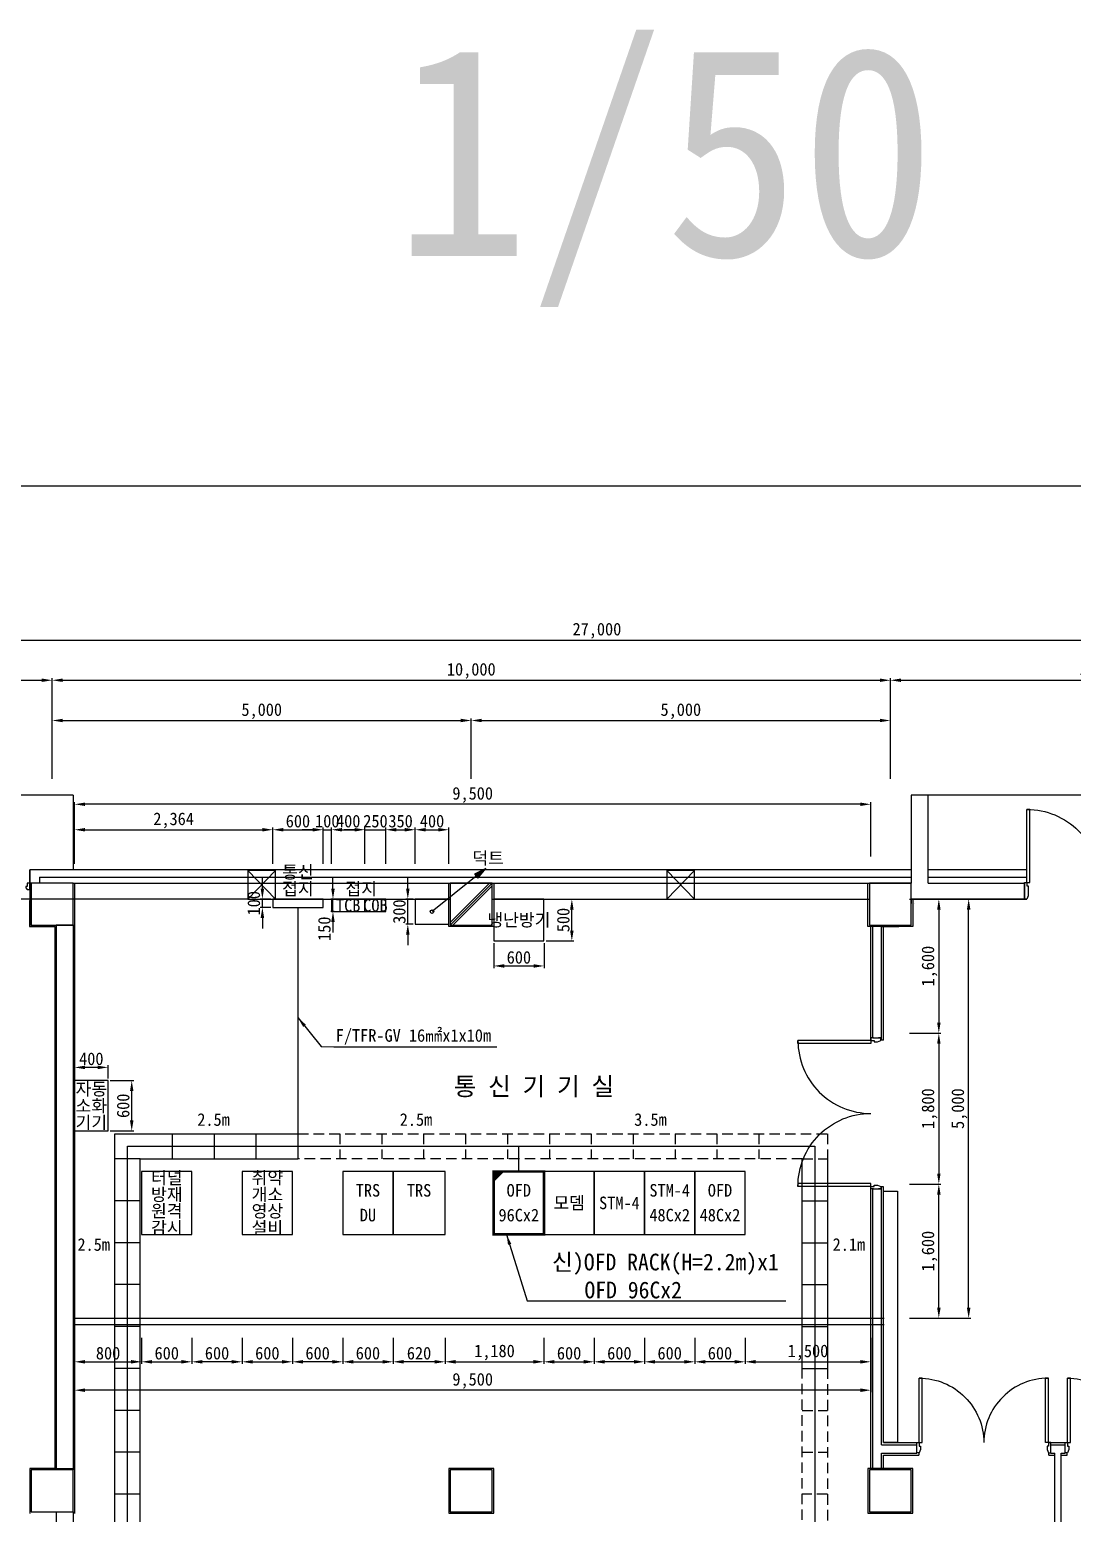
# Model space of a CAD drawing. Header units: millimetres. Extents: x 89299 to 129099, y -68303 to -37058.
# Drawn here: x 101723 to 114162, y -54757 to -37058 of the extents above; entities that cross this region are included whole.
import ezdxf
from ezdxf.enums import TextEntityAlignment as Align

# ---------------------------------------------------------------- set-up
doc = ezdxf.new("R2010")
doc.units = ezdxf.units.MM
doc.linetypes.add('HIDDEN2', pattern=[0.1875, 0.125, -0.0625])
for name, color, linetype in [('TT-BASE', 253, 'Continuous'), ('TT-CABL', 4, 'Continuous'), ('TT-CTRL-JUNT', 4, 'Continuous'), ('TT-TRAY', 4, 'Continuous'), ('TZ-BASE', 253, 'Continuous'), ('TZ-DIMS', 1, 'Continuous'), ('TZ-LEAL', 1, 'Continuous'), ('TZ-LEAT', 3, 'Continuous'), ('TZ-LINE', 4, 'Continuous'), ('TZ-SYMB', 2, 'Continuous'), ('TZ-TEX2', 3, 'Continuous'), ('TZ-TEXT', 3, 'Continuous')]:
    doc.layers.add(name, color=color, linetype=linetype)
doc.layers.add('TX-PAPR', color=2, linetype='Continuous', plot=False)
doc.styles.get("Standard").update_dxf_attribs({"font": 'GulimChe.ttf'})
doc.linetypes.add('BATTINB', pattern='A,0,-0.0025,[134,GulimChe.ttf,S=0.0025,R=0,X=-0.0025,Y=0.01],-0.005,[134,GulimChe.ttf,S=0.0025,R=180,X=0.0025,Y=0.01],-0.0025', length=0.01)
doc.dimstyles.new('D50', dxfattribs={"dimscale": 50, "dimtxt": 3, "dimasz": 2.5, "dimexe": 0.5, "dimexo": 0.5, "dimgap": 0.5, "dimtad": 1, "dimdec": 0, "dimzin": 1, "dimdsep": 46, "dimlunit": 6, "dimtxsty": 'Standard', "dimcen": 1, "dimclrd": 1, "dimclre": 1, "dimclrt": 3, "dimadec": 0, "dimazin": 0, "dimtfac": 1, "dimtdec": 0, "dimtix": 1, "dimtmove": 2, "dimatfit": 3, "dimfxl": 0, "dimtvp": 2, "dimlwd": -1, "dimlwe": -1, "dimarcsym": 0})

# ---------------------------------------------------------------- blocks, each defined once
blk = doc.blocks.new('*D17')
at = {"layer": 'DEFPOINTS', "color": 0, "ltscale": 0.1}
for p in [(101991, -44819), (94990, -46021), (101991, -46021)]:
    blk.add_point(p, dxfattribs=at)
at = {"layer": 'TZ-DIMS', "color": 1, "ltscale": 0.1}
for p, q in [((94990, -45996), (94990, -44794)), ((95115, -44819), (101866, -44819)), ((101991, -45996), (101991, -44794))]:
    blk.add_line(p, q, dxfattribs=at)
for points in [[(95115, -44798), (95115, -44839), (94990, -44819)], [(101866, -44798), (101866, -44839), (101991, -44819)]]:
    blk.add_solid(points, dxfattribs=at)
at = {"layer": 'TZ-DIMS', "color": 3, "ltscale": 0.1, "insert": (98490, -44708), "char_height": 150, "attachment_point": 5}
blk.add_mtext('7,000', dxfattribs=at)
blk = doc.blocks.new('*D18')
at = {"layer": 'DEFPOINTS', "color": 0, "ltscale": 0.1}
for p in [(106991, -45299), (101991, -46021), (106991, -46021)]:
    blk.add_point(p, dxfattribs=at)
at = {"layer": 'TZ-DIMS', "color": 1, "ltscale": 0.1}
for p, q in [((101991, -45996), (101991, -45274)), ((102116, -45299), (106866, -45299)), ((106991, -45996), (106991, -45274))]:
    blk.add_line(p, q, dxfattribs=at)
for points in [[(102116, -45278), (102116, -45319), (101991, -45299)], [(106866, -45278), (106866, -45319), (106991, -45299)]]:
    blk.add_solid(points, dxfattribs=at)
at = {"layer": 'TZ-DIMS', "color": 3, "ltscale": 0.1, "insert": (104491, -45188), "char_height": 150, "attachment_point": 5}
blk.add_mtext('5,000', dxfattribs=at)
blk = doc.blocks.new('*D19')
at = {"layer": 'DEFPOINTS', "color": 0, "ltscale": 0.1}
for p in [(111991, -45299), (106991, -46021), (111991, -46021)]:
    blk.add_point(p, dxfattribs=at)
at = {"layer": 'TZ-DIMS', "color": 1, "ltscale": 0.1}
for p, q in [((106991, -45996), (106991, -45274)), ((107116, -45299), (111866, -45299)), ((111991, -45996), (111991, -45274))]:
    blk.add_line(p, q, dxfattribs=at)
for points in [[(107116, -45278), (107116, -45319), (106991, -45299)], [(111866, -45278), (111866, -45319), (111991, -45299)]]:
    blk.add_solid(points, dxfattribs=at)
at = {"layer": 'TZ-DIMS', "color": 3, "ltscale": 0.1, "insert": (109491, -45188), "char_height": 150, "attachment_point": 5}
blk.add_mtext('5,000', dxfattribs=at)
blk = doc.blocks.new('*D20')
at = {"layer": 'DEFPOINTS', "color": 0, "ltscale": 0.1}
for p in [(111991, -44819), (101991, -46021), (111991, -46021)]:
    blk.add_point(p, dxfattribs=at)
at = {"layer": 'TZ-DIMS', "color": 1, "ltscale": 0.1}
for p, q in [((101991, -45996), (101991, -44794)), ((102116, -44819), (111866, -44819)), ((111991, -45996), (111991, -44794))]:
    blk.add_line(p, q, dxfattribs=at)
for points in [[(102116, -44798), (102116, -44839), (101991, -44819)], [(111866, -44798), (111866, -44839), (111991, -44819)]]:
    blk.add_solid(points, dxfattribs=at)
at = {"layer": 'TZ-DIMS', "color": 3, "ltscale": 0.1, "insert": (106991, -44707), "char_height": 150, "attachment_point": 5}
blk.add_mtext('10,000', dxfattribs=at)
blk = doc.blocks.new('*D21')
at = {"layer": 'DEFPOINTS', "color": 0, "ltscale": 0.1}
for p in [(116991, -44819), (111991, -46021), (116991, -46021)]:
    blk.add_point(p, dxfattribs=at)
at = {"layer": 'TZ-DIMS', "color": 1, "ltscale": 0.1}
for p, q in [((111991, -45996), (111991, -44794)), ((112116, -44819), (116866, -44819)), ((116991, -45996), (116991, -44794))]:
    blk.add_line(p, q, dxfattribs=at)
for points in [[(112116, -44798), (112116, -44839), (111991, -44819)], [(116866, -44798), (116866, -44839), (116991, -44819)]]:
    blk.add_solid(points, dxfattribs=at)
at = {"layer": 'TZ-DIMS', "color": 3, "ltscale": 0.1, "insert": (114491, -44708), "char_height": 150, "attachment_point": 5}
blk.add_mtext('5,000', dxfattribs=at)
blk = doc.blocks.new('*D23')
at = {"layer": 'DEFPOINTS', "color": 0, "ltscale": 0.1}
for p in [(121991, -44339), (94990, -46021), (121991, -46021)]:
    blk.add_point(p, dxfattribs=at)
at = {"layer": 'TZ-DIMS', "color": 1, "ltscale": 0.1}
for p, q in [((94990, -45996), (94990, -44314)), ((95115, -44339), (121866, -44339)), ((121991, -45996), (121991, -44314))]:
    blk.add_line(p, q, dxfattribs=at)
for points in [[(95115, -44318), (95115, -44359), (94990, -44339)], [(121866, -44318), (121866, -44359), (121991, -44339)]]:
    blk.add_solid(points, dxfattribs=at)
at = {"layer": 'TZ-DIMS', "color": 3, "ltscale": 0.1, "insert": (108490, -44228), "char_height": 150, "attachment_point": 5}
blk.add_mtext('27,000', dxfattribs=at)
blk = doc.blocks.new('*D33')
at = {"layer": 'DEFPOINTS', "color": 0}
for p in [(102258, -52638), (103058, -52638), (103058, -52949)]:
    blk.add_point(p, dxfattribs=at)
at = {"layer": 'TZ-DIMS', "color": 1}
for p, q in [((102258, -52663), (102258, -52974)), ((103058, -52663), (103058, -52974)), ((102383, -52949), (102933, -52949))]:
    blk.add_line(p, q, dxfattribs=at)
for points in [[(102383, -52928), (102383, -52970), (102258, -52949)], [(102933, -52928), (102933, -52970), (103058, -52949)]]:
    blk.add_solid(points, dxfattribs=at)
at = {"layer": 'TZ-DIMS', "color": 3, "insert": (102658, -52847), "char_height": 150, "attachment_point": 5}
blk.add_mtext('800', dxfattribs=at)
blk = doc.blocks.new('*D34')
at = {"layer": 'DEFPOINTS', "color": 0}
for p in [(103058, -52638), (103658, -52638), (103658, -52949)]:
    blk.add_point(p, dxfattribs=at)
at = {"layer": 'TZ-DIMS', "color": 1}
for p, q in [((103058, -52663), (103058, -52974)), ((103658, -52663), (103658, -52974)), ((103183, -52949), (103533, -52949))]:
    blk.add_line(p, q, dxfattribs=at)
for points in [[(103183, -52928), (103183, -52970), (103058, -52949)], [(103533, -52928), (103533, -52970), (103658, -52949)]]:
    blk.add_solid(points, dxfattribs=at)
at = {"layer": 'TZ-DIMS', "color": 3, "insert": (103358, -52847), "char_height": 150, "attachment_point": 5}
blk.add_mtext('600', dxfattribs=at)
blk = doc.blocks.new('*D35')
at = {"layer": 'DEFPOINTS', "color": 0}
for p in [(103658, -52638), (104258, -52638), (103658, -52949)]:
    blk.add_point(p, dxfattribs=at)
at = {"layer": 'TZ-DIMS', "color": 1}
for p, q in [((103658, -52663), (103658, -52974)), ((104258, -52663), (104258, -52974)), ((104133, -52949), (103783, -52949))]:
    blk.add_line(p, q, dxfattribs=at)
for points in [[(103783, -52928), (103783, -52970), (103658, -52949)], [(104133, -52928), (104133, -52970), (104258, -52949)]]:
    blk.add_solid(points, dxfattribs=at)
at = {"layer": 'TZ-DIMS', "color": 3, "insert": (103958, -52847), "char_height": 150, "attachment_point": 5}
blk.add_mtext('600', dxfattribs=at)
blk = doc.blocks.new('*D36')
at = {"layer": 'DEFPOINTS', "color": 0}
for p in [(104858, -52638), (105458, -52638), (104858, -52949)]:
    blk.add_point(p, dxfattribs=at)
at = {"layer": 'TZ-DIMS', "color": 1}
for p, q in [((104858, -52663), (104858, -52974)), ((105458, -52663), (105458, -52974)), ((105333, -52949), (104983, -52949))]:
    blk.add_line(p, q, dxfattribs=at)
for points in [[(104983, -52928), (104983, -52970), (104858, -52949)], [(105333, -52928), (105333, -52970), (105458, -52949)]]:
    blk.add_solid(points, dxfattribs=at)
at = {"layer": 'TZ-DIMS', "color": 3, "insert": (105158, -52847), "char_height": 150, "attachment_point": 5}
blk.add_mtext('600', dxfattribs=at)
blk = doc.blocks.new('*D37')
at = {"layer": 'DEFPOINTS', "color": 0}
for p in [(104258, -52638), (104858, -52638), (104858, -52949)]:
    blk.add_point(p, dxfattribs=at)
at = {"layer": 'TZ-DIMS', "color": 1}
for p, q in [((104258, -52663), (104258, -52974)), ((104858, -52663), (104858, -52974)), ((104383, -52949), (104733, -52949))]:
    blk.add_line(p, q, dxfattribs=at)
for points in [[(104383, -52928), (104383, -52970), (104258, -52949)], [(104733, -52928), (104733, -52970), (104858, -52949)]]:
    blk.add_solid(points, dxfattribs=at)
at = {"layer": 'TZ-DIMS', "color": 3, "insert": (104558, -52847), "char_height": 150, "attachment_point": 5}
blk.add_mtext('600', dxfattribs=at)
blk = doc.blocks.new('*D38')
at = {"layer": 'DEFPOINTS', "color": 0}
for p in [(105458, -52638), (106058, -52638), (106058, -52949)]:
    blk.add_point(p, dxfattribs=at)
at = {"layer": 'TZ-DIMS', "color": 1}
for p, q in [((105458, -52663), (105458, -52974)), ((106058, -52663), (106058, -52974)), ((105583, -52949), (105933, -52949))]:
    blk.add_line(p, q, dxfattribs=at)
for points in [[(105583, -52928), (105583, -52970), (105458, -52949)], [(105933, -52928), (105933, -52970), (106058, -52949)]]:
    blk.add_solid(points, dxfattribs=at)
at = {"layer": 'TZ-DIMS', "color": 3, "insert": (105758, -52847), "char_height": 150, "attachment_point": 5}
blk.add_mtext('600', dxfattribs=at)
blk = doc.blocks.new('*D39')
at = {"layer": 'DEFPOINTS', "color": 0}
for p in [(106058, -52638), (106678, -52638), (106058, -52949)]:
    blk.add_point(p, dxfattribs=at)
at = {"layer": 'TZ-DIMS', "color": 1}
for p, q in [((106058, -52663), (106058, -52974)), ((106678, -52663), (106678, -52974)), ((106553, -52949), (106183, -52949))]:
    blk.add_line(p, q, dxfattribs=at)
for points in [[(106183, -52928), (106183, -52970), (106058, -52949)], [(106553, -52928), (106553, -52970), (106678, -52949)]]:
    blk.add_solid(points, dxfattribs=at)
at = {"layer": 'TZ-DIMS', "color": 3, "insert": (106368, -52847), "char_height": 150, "attachment_point": 5}
blk.add_mtext('620', dxfattribs=at)
blk = doc.blocks.new('*D40')
at = {"layer": 'DEFPOINTS', "color": 0}
for p in [(106678, -52638), (107858, -52638), (107858, -52949)]:
    blk.add_point(p, dxfattribs=at)
at = {"layer": 'TZ-DIMS', "color": 1}
for p, q in [((106678, -52663), (106678, -52974)), ((107858, -52663), (107858, -52974)), ((106803, -52949), (107733, -52949))]:
    blk.add_line(p, q, dxfattribs=at)
for points in [[(106803, -52928), (106803, -52970), (106678, -52949)], [(107733, -52928), (107733, -52970), (107858, -52949)]]:
    blk.add_solid(points, dxfattribs=at)
at = {"layer": 'TZ-DIMS', "color": 3, "insert": (107268, -52838), "char_height": 150, "attachment_point": 5}
blk.add_mtext('1,180', dxfattribs=at)
blk = doc.blocks.new('*D41')
at = {"layer": 'DEFPOINTS', "color": 0}
for p in [(107858, -52638), (108458, -52638), (108458, -52949)]:
    blk.add_point(p, dxfattribs=at)
at = {"layer": 'TZ-DIMS', "color": 1}
for p, q in [((107858, -52663), (107858, -52974)), ((108458, -52663), (108458, -52974)), ((107983, -52949), (108333, -52949))]:
    blk.add_line(p, q, dxfattribs=at)
for points in [[(107983, -52928), (107983, -52970), (107858, -52949)], [(108333, -52928), (108333, -52970), (108458, -52949)]]:
    blk.add_solid(points, dxfattribs=at)
at = {"layer": 'TZ-DIMS', "color": 3, "insert": (108158, -52847), "char_height": 150, "attachment_point": 5}
blk.add_mtext('600', dxfattribs=at)
blk = doc.blocks.new('*D42')
at = {"layer": 'DEFPOINTS', "color": 0}
for p in [(108458, -52638), (109058, -52638), (108458, -52949)]:
    blk.add_point(p, dxfattribs=at)
at = {"layer": 'TZ-DIMS', "color": 1}
for p, q in [((108458, -52663), (108458, -52974)), ((109058, -52663), (109058, -52974)), ((108933, -52949), (108583, -52949))]:
    blk.add_line(p, q, dxfattribs=at)
for points in [[(108583, -52928), (108583, -52970), (108458, -52949)], [(108933, -52928), (108933, -52970), (109058, -52949)]]:
    blk.add_solid(points, dxfattribs=at)
at = {"layer": 'TZ-DIMS', "color": 3, "insert": (108758, -52847), "char_height": 150, "attachment_point": 5}
blk.add_mtext('600', dxfattribs=at)
blk = doc.blocks.new('*D43')
at = {"layer": 'DEFPOINTS', "color": 0}
for p in [(109658, -52638), (110258, -52638), (109658, -52949)]:
    blk.add_point(p, dxfattribs=at)
at = {"layer": 'TZ-DIMS', "color": 1}
for p, q in [((109658, -52663), (109658, -52974)), ((110258, -52663), (110258, -52974)), ((110133, -52949), (109783, -52949))]:
    blk.add_line(p, q, dxfattribs=at)
for points in [[(109783, -52928), (109783, -52970), (109658, -52949)], [(110133, -52928), (110133, -52970), (110258, -52949)]]:
    blk.add_solid(points, dxfattribs=at)
at = {"layer": 'TZ-DIMS', "color": 3, "insert": (109958, -52847), "char_height": 150, "attachment_point": 5}
blk.add_mtext('600', dxfattribs=at)
blk = doc.blocks.new('*D44')
at = {"layer": 'DEFPOINTS', "color": 0}
for p in [(109058, -52638), (109658, -52638), (109658, -52949)]:
    blk.add_point(p, dxfattribs=at)
at = {"layer": 'TZ-DIMS', "color": 1}
for p, q in [((109058, -52663), (109058, -52974)), ((109658, -52663), (109658, -52974)), ((109183, -52949), (109533, -52949))]:
    blk.add_line(p, q, dxfattribs=at)
for points in [[(109183, -52928), (109183, -52970), (109058, -52949)], [(109533, -52928), (109533, -52970), (109658, -52949)]]:
    blk.add_solid(points, dxfattribs=at)
at = {"layer": 'TZ-DIMS', "color": 3, "insert": (109358, -52847), "char_height": 150, "attachment_point": 5}
blk.add_mtext('600', dxfattribs=at)
blk = doc.blocks.new('*D45')
at = {"layer": 'DEFPOINTS', "color": 0}
for p in [(110258, -52638), (111758, -52638), (111758, -52949)]:
    blk.add_point(p, dxfattribs=at)
at = {"layer": 'TZ-DIMS', "color": 1}
for p, q in [((110258, -52663), (110258, -52974)), ((111758, -52663), (111758, -52974)), ((110383, -52949), (111633, -52949))]:
    blk.add_line(p, q, dxfattribs=at)
for points in [[(110383, -52928), (110383, -52970), (110258, -52949)], [(111633, -52928), (111633, -52970), (111758, -52949)]]:
    blk.add_solid(points, dxfattribs=at)
at = {"layer": 'TZ-DIMS', "color": 3, "insert": (111008, -52838), "char_height": 150, "attachment_point": 5}
blk.add_mtext('1,500', dxfattribs=at)
blk = doc.blocks.new('*D46')
at = {"layer": 'DEFPOINTS', "color": 0}
for p in [(102258, -46298), (102258, -46948), (111758, -46948)]:
    blk.add_point(p, dxfattribs=at)
at = {"layer": 'TZ-DIMS', "color": 1}
for p, q in [((102258, -46923), (102258, -46273)), ((111633, -46298), (102383, -46298)), ((111758, -46923), (111758, -46273))]:
    blk.add_line(p, q, dxfattribs=at)
for points in [[(102383, -46278), (102383, -46319), (102258, -46298)], [(111633, -46278), (111633, -46319), (111758, -46298)]]:
    blk.add_solid(points, dxfattribs=at)
at = {"layer": 'TZ-DIMS', "color": 3, "insert": (107008, -46187), "char_height": 150, "attachment_point": 5}
blk.add_mtext('9,500', dxfattribs=at)
blk = doc.blocks.new('*D47')
at = {"layer": 'DEFPOINTS', "color": 0}
for p in [(112196, -47429), (112196, -49029), (112569, -49029)]:
    blk.add_point(p, dxfattribs=at)
at = {"layer": 'TZ-DIMS', "color": 1}
for p, q in [((112221, -47429), (112594, -47429)), ((112569, -47554), (112569, -48904)), ((112221, -49029), (112594, -49029))]:
    blk.add_line(p, q, dxfattribs=at)
for points in [[(112549, -47554), (112590, -47554), (112569, -47429)], [(112549, -48904), (112590, -48904), (112569, -49029)]]:
    blk.add_solid(points, dxfattribs=at)
at = {"layer": 'TZ-DIMS', "color": 3, "insert": (112458, -48229), "char_height": 150, "attachment_point": 5, "rotation": 90}
blk.add_mtext('1,600', dxfattribs=at)
blk = doc.blocks.new('*D48')
at = {"layer": 'DEFPOINTS', "color": 0}
for p in [(112196, -49029), (112196, -50829), (112569, -50829)]:
    blk.add_point(p, dxfattribs=at)
at = {"layer": 'TZ-DIMS', "color": 1}
for p, q in [((112221, -49029), (112594, -49029)), ((112569, -49154), (112569, -50704)), ((112221, -50829), (112594, -50829))]:
    blk.add_line(p, q, dxfattribs=at)
for points in [[(112549, -49154), (112590, -49154), (112569, -49029)], [(112549, -50704), (112590, -50704), (112569, -50829)]]:
    blk.add_solid(points, dxfattribs=at)
at = {"layer": 'TZ-DIMS', "color": 3, "insert": (112458, -49929), "char_height": 150, "attachment_point": 5, "rotation": 90}
blk.add_mtext('1,800', dxfattribs=at)
blk = doc.blocks.new('*D49')
at = {"layer": 'DEFPOINTS', "color": 0}
for p in [(112196, -50829), (112569, -50829), (112196, -52429)]:
    blk.add_point(p, dxfattribs=at)
at = {"layer": 'TZ-DIMS', "color": 1}
for p, q in [((112221, -50829), (112594, -50829)), ((112569, -52304), (112569, -50954)), ((112221, -52429), (112594, -52429))]:
    blk.add_line(p, q, dxfattribs=at)
for points in [[(112549, -50954), (112590, -50954), (112569, -50829)], [(112549, -52304), (112590, -52304), (112569, -52429)]]:
    blk.add_solid(points, dxfattribs=at)
at = {"layer": 'TZ-DIMS', "color": 3, "insert": (112458, -51629), "char_height": 150, "attachment_point": 5, "rotation": 90}
blk.add_mtext('1,600', dxfattribs=at)
blk = doc.blocks.new('*D50')
at = {"layer": 'DEFPOINTS', "color": 0}
for p in [(112196, -47429), (112925, -47429), (112196, -52429)]:
    blk.add_point(p, dxfattribs=at)
at = {"layer": 'TZ-DIMS', "color": 1}
for p, q in [((112221, -47429), (112950, -47429)), ((112925, -52304), (112925, -47554)), ((112221, -52429), (112950, -52429))]:
    blk.add_line(p, q, dxfattribs=at)
for points in [[(112904, -47554), (112946, -47554), (112925, -47429)], [(112904, -52304), (112946, -52304), (112925, -52429)]]:
    blk.add_solid(points, dxfattribs=at)
at = {"layer": 'TZ-DIMS', "color": 3, "insert": (112814, -49929), "char_height": 150, "attachment_point": 5, "rotation": 90}
blk.add_mtext('5,000', dxfattribs=at)
blk = doc.blocks.new('*D54')
at = {"layer": 'DEFPOINTS', "color": 0}
for p in [(102258, -52638), (111758, -52638), (102258, -53288)]:
    blk.add_point(p, dxfattribs=at)
at = {"layer": 'TZ-DIMS', "color": 1}
for p, q in [((102258, -52663), (102258, -53313)), ((111758, -52663), (111758, -53313)), ((111633, -53288), (102383, -53288))]:
    blk.add_line(p, q, dxfattribs=at)
for points in [[(102383, -53267), (102383, -53309), (102258, -53288)], [(111633, -53267), (111633, -53309), (111758, -53288)]]:
    blk.add_solid(points, dxfattribs=at)
at = {"layer": 'TZ-DIMS', "color": 3, "insert": (107008, -53177), "char_height": 150, "attachment_point": 5}
blk.add_mtext('9,500', dxfattribs=at)
blk = doc.blocks.new('*D55')
at = {"layer": 'DEFPOINTS', "color": 0}
for p in [(102658, -49595), (102940, -49595), (102658, -50195)]:
    blk.add_point(p, dxfattribs=at)
at = {"layer": 'TZ-DIMS', "color": 1}
for p, q in [((102683, -49595), (102965, -49595)), ((102940, -50070), (102940, -49720)), ((102683, -50195), (102965, -50195))]:
    blk.add_line(p, q, dxfattribs=at)
for points in [[(102919, -49720), (102961, -49720), (102940, -49595)], [(102919, -50070), (102961, -50070), (102940, -50195)]]:
    blk.add_solid(points, dxfattribs=at)
at = {"layer": 'TZ-DIMS', "color": 3, "insert": (102838, -49895), "char_height": 150, "attachment_point": 5, "rotation": 90}
blk.add_mtext('600', dxfattribs=at)
blk = doc.blocks.new('*D56')
at = {"layer": 'DEFPOINTS', "color": 0}
for p in [(102258, -49437), (102258, -49595), (102658, -49595)]:
    blk.add_point(p, dxfattribs=at)
at = {"layer": 'TZ-DIMS', "color": 1}
for p, q in [((102258, -49570), (102258, -49412)), ((102533, -49437), (102383, -49437)), ((102658, -49570), (102658, -49412))]:
    blk.add_line(p, q, dxfattribs=at)
for points in [[(102383, -49416), (102383, -49458), (102258, -49437)], [(102533, -49416), (102533, -49458), (102658, -49437)]]:
    blk.add_solid(points, dxfattribs=at)
at = {"layer": 'TZ-DIMS', "color": 3, "insert": (102458, -49335), "char_height": 150, "attachment_point": 5}
blk.add_mtext('400', dxfattribs=at)
blk = doc.blocks.new('*D57')
at = {"layer": 'DEFPOINTS', "color": 0}
for p in [(104623, -46602), (102258, -47033), (104623, -47033)]:
    blk.add_point(p, dxfattribs=at)
at = {"layer": 'TZ-DIMS', "color": 1}
for p, q in [((102258, -47008), (102258, -46577)), ((102383, -46602), (104498, -46602)), ((104623, -47008), (104623, -46577))]:
    blk.add_line(p, q, dxfattribs=at)
for points in [[(102383, -46581), (102383, -46623), (102258, -46602)], [(104498, -46581), (104498, -46623), (104623, -46602)]]:
    blk.add_solid(points, dxfattribs=at)
at = {"layer": 'TZ-DIMS', "color": 3, "insert": (103440, -46491), "char_height": 150, "attachment_point": 5}
blk.add_mtext('2,364', dxfattribs=at)
blk = doc.blocks.new('*D58')
at = {"layer": 'DEFPOINTS', "color": 0}
for p in [(105223, -46602), (104623, -47033), (105223, -47033)]:
    blk.add_point(p, dxfattribs=at)
at = {"layer": 'TZ-DIMS', "color": 1}
for p, q in [((104623, -47008), (104623, -46577)), ((104748, -46602), (105098, -46602)), ((105223, -47008), (105223, -46577))]:
    blk.add_line(p, q, dxfattribs=at)
for points in [[(104748, -46581), (104748, -46623), (104623, -46602)], [(105098, -46581), (105098, -46623), (105223, -46602)]]:
    blk.add_solid(points, dxfattribs=at)
at = {"layer": 'TZ-DIMS', "color": 3, "insert": (104923, -46500), "char_height": 150, "attachment_point": 5}
blk.add_mtext('600', dxfattribs=at)
blk = doc.blocks.new('*D59')
at = {"layer": 'DEFPOINTS', "color": 0}
for p in [(105323, -46602), (105223, -47033), (105323, -47033)]:
    blk.add_point(p, dxfattribs=at)
at = {"layer": 'TZ-DIMS', "color": 1}
for p, q in [((105098, -46602), (104973, -46602)), ((105223, -47008), (105223, -46577)), ((105223, -46602), (105323, -46602)), ((105323, -47008), (105323, -46577)), ((105448, -46602), (105573, -46602))]:
    blk.add_line(p, q, dxfattribs=at)
for points in [[(105098, -46581), (105098, -46623), (105223, -46602)], [(105448, -46581), (105448, -46623), (105323, -46602)]]:
    blk.add_solid(points, dxfattribs=at)
at = {"layer": 'TZ-DIMS', "color": 3, "insert": (105273, -46500), "char_height": 150, "attachment_point": 5}
blk.add_mtext('100', dxfattribs=at)
blk = doc.blocks.new('*D60')
at = {"layer": 'DEFPOINTS', "color": 0}
for p in [(105723, -46602), (105323, -47033), (105723, -47033)]:
    blk.add_point(p, dxfattribs=at)
at = {"layer": 'TZ-DIMS', "color": 1}
for p, q in [((105323, -47008), (105323, -46577)), ((105448, -46602), (105598, -46602)), ((105723, -47008), (105723, -46577))]:
    blk.add_line(p, q, dxfattribs=at)
for points in [[(105448, -46581), (105448, -46623), (105323, -46602)], [(105598, -46581), (105598, -46623), (105723, -46602)]]:
    blk.add_solid(points, dxfattribs=at)
at = {"layer": 'TZ-DIMS', "color": 3, "insert": (105523, -46500), "char_height": 150, "attachment_point": 5}
blk.add_mtext('400', dxfattribs=at)
blk = doc.blocks.new('*D61')
at = {"layer": 'DEFPOINTS', "color": 0}
for p in [(105973, -46602), (105723, -47033), (105973, -47033)]:
    blk.add_point(p, dxfattribs=at)
at = {"layer": 'TZ-DIMS', "color": 1}
for p, q in [((105598, -46602), (105473, -46602)), ((105723, -47008), (105723, -46577)), ((105723, -46602), (105973, -46602)), ((105973, -47008), (105973, -46577)), ((106098, -46602), (106223, -46602))]:
    blk.add_line(p, q, dxfattribs=at)
for points in [[(105598, -46581), (105598, -46623), (105723, -46602)], [(106098, -46581), (106098, -46623), (105973, -46602)]]:
    blk.add_solid(points, dxfattribs=at)
at = {"layer": 'TZ-DIMS', "color": 3, "insert": (105848, -46500), "char_height": 150, "attachment_point": 5}
blk.add_mtext('250', dxfattribs=at)
blk = doc.blocks.new('*D62')
at = {"layer": 'DEFPOINTS', "color": 0}
for p in [(106323, -46602), (105973, -47033), (106323, -47033)]:
    blk.add_point(p, dxfattribs=at)
at = {"layer": 'TZ-DIMS', "color": 1}
for p, q in [((105973, -47008), (105973, -46577)), ((106098, -46602), (106198, -46602)), ((106323, -47008), (106323, -46577))]:
    blk.add_line(p, q, dxfattribs=at)
for points in [[(106098, -46581), (106098, -46623), (105973, -46602)], [(106198, -46581), (106198, -46623), (106323, -46602)]]:
    blk.add_solid(points, dxfattribs=at)
at = {"layer": 'TZ-DIMS', "color": 3, "insert": (106148, -46500), "char_height": 150, "attachment_point": 5}
blk.add_mtext('350', dxfattribs=at)
blk = doc.blocks.new('*D63')
at = {"layer": 'DEFPOINTS', "color": 0}
for p in [(106723, -46602), (106323, -47033), (106723, -47033)]:
    blk.add_point(p, dxfattribs=at)
at = {"layer": 'TZ-DIMS', "color": 1}
for p, q in [((106323, -47008), (106323, -46577)), ((106448, -46602), (106598, -46602)), ((106723, -47008), (106723, -46577))]:
    blk.add_line(p, q, dxfattribs=at)
for points in [[(106448, -46581), (106448, -46623), (106323, -46602)], [(106598, -46581), (106598, -46623), (106723, -46602)]]:
    blk.add_solid(points, dxfattribs=at)
at = {"layer": 'TZ-DIMS', "color": 3, "insert": (106523, -46500), "char_height": 150, "attachment_point": 5}
blk.add_mtext('400', dxfattribs=at)
blk = doc.blocks.new('*D64')
at = {"layer": 'DEFPOINTS', "color": 0}
for p in [(107859, -47429), (108191, -47429), (107859, -47929)]:
    blk.add_point(p, dxfattribs=at)
at = {"layer": 'TZ-DIMS', "color": 1}
for p, q in [((107884, -47429), (108216, -47429)), ((108191, -47804), (108191, -47554)), ((107884, -47929), (108216, -47929))]:
    blk.add_line(p, q, dxfattribs=at)
for points in [[(108170, -47554), (108212, -47554), (108191, -47429)], [(108170, -47804), (108212, -47804), (108191, -47929)]]:
    blk.add_solid(points, dxfattribs=at)
at = {"layer": 'TZ-DIMS', "color": 3, "insert": (108089, -47679), "char_height": 150, "attachment_point": 5, "rotation": 90}
blk.add_mtext('500', dxfattribs=at)
blk = doc.blocks.new('*D65')
at = {"layer": 'DEFPOINTS', "color": 0}
for p in [(107259, -47929), (107859, -47929), (107859, -48227)]:
    blk.add_point(p, dxfattribs=at)
at = {"layer": 'TZ-DIMS', "color": 1}
for p, q in [((107259, -47954), (107259, -48252)), ((107859, -47954), (107859, -48252)), ((107384, -48227), (107734, -48227))]:
    blk.add_line(p, q, dxfattribs=at)
for points in [[(107384, -48206), (107384, -48248), (107259, -48227)], [(107734, -48206), (107734, -48248), (107859, -48227)]]:
    blk.add_solid(points, dxfattribs=at)
at = {"layer": 'TZ-DIMS', "color": 3, "insert": (107559, -48125), "char_height": 150, "attachment_point": 5}
blk.add_mtext('600', dxfattribs=at)
blk = doc.blocks.new('*D66')
at = {"layer": 'DEFPOINTS', "color": 0}
for p in [(106234, -47429), (106323, -47429), (106323, -47729)]:
    blk.add_point(p, dxfattribs=at)
at = {"layer": 'TZ-DIMS', "color": 1}
for p, q in [((106234, -47304), (106234, -47179)), ((106298, -47429), (106209, -47429)), ((106234, -47729), (106234, -47429)), ((106298, -47729), (106209, -47729)), ((106234, -47854), (106234, -47979))]:
    blk.add_line(p, q, dxfattribs=at)
for points in [[(106213, -47304), (106255, -47304), (106234, -47429)], [(106213, -47854), (106255, -47854), (106234, -47729)]]:
    blk.add_solid(points, dxfattribs=at)
at = {"layer": 'TZ-DIMS', "color": 3, "insert": (106133, -47579), "char_height": 150, "attachment_point": 5, "rotation": 90}
blk.add_mtext('300', dxfattribs=at)
blk = doc.blocks.new('*D67')
at = {"layer": 'DEFPOINTS', "color": 0}
for p in [(105341, -47429), (105381, -47429), (105381, -47579)]:
    blk.add_point(p, dxfattribs=at)
at = {"layer": 'TZ-DIMS', "color": 1}
for p, q in [((105341, -47304), (105341, -47179)), ((105356, -47429), (105316, -47429)), ((105341, -47579), (105341, -47429)), ((105356, -47579), (105316, -47579)), ((105341, -47704), (105341, -47829))]:
    blk.add_line(p, q, dxfattribs=at)
for points in [[(105320, -47304), (105362, -47304), (105341, -47429)], [(105320, -47704), (105362, -47704), (105341, -47579)]]:
    blk.add_solid(points, dxfattribs=at)
at = {"layer": 'TZ-DIMS', "color": 3, "insert": (105239, -47783), "char_height": 150, "attachment_point": 5, "rotation": 90}
blk.add_mtext('150', dxfattribs=at)
blk = doc.blocks.new('*D68')
at = {"layer": 'DEFPOINTS', "color": 0}
for p in [(104499, -47429), (104623, -47429), (104623, -47529)]:
    blk.add_point(p, dxfattribs=at)
at = {"layer": 'TZ-DIMS', "color": 1}
for p, q in [((104499, -47304), (104499, -47179)), ((104598, -47429), (104474, -47429)), ((104499, -47529), (104499, -47429)), ((104598, -47529), (104474, -47529)), ((104499, -47654), (104499, -47779))]:
    blk.add_line(p, q, dxfattribs=at)
for points in [[(104478, -47304), (104520, -47304), (104499, -47429)], [(104478, -47654), (104520, -47654), (104499, -47529)]]:
    blk.add_solid(points, dxfattribs=at)
at = {"layer": 'TZ-DIMS', "color": 3, "insert": (104397, -47479), "char_height": 150, "attachment_point": 5, "rotation": 90}
blk.add_mtext('100', dxfattribs=at)

msp = doc.modelspace()

# ---------------------------------------------------------------- hatches: boundary and pattern name
at = {"layer": 'TZ-LINE'}
h = msp.add_hatch(color=256, dxfattribs=at)
h.dxf.hatch_style = 1
h.paths.add_polyline_path([(107375.9, -50678.6), (107258.3, -50678.6), (107258.3, -50796.2)])
at = {"layer": 'TZ-SYMB'}
msp.add_hatch(color=256, dxfattribs=at).paths.add_polyline_path([(107164.7, -47064.1), (107029.9, -47132.3), (107068.8, -47180.8)])

# ---------------------------------------------------------------- linework, layer by layer
at = {"layer": 'TT-BASE'}
for points in [[(104622.6, -47528.6), (105222.6, -47528.6), (105222.6, -47428.6), (104622.6, -47428.6)], [(105322.6, -47578.6), (105722.6, -47578.6), (105722.6, -47428.6), (105322.6, -47428.6)], [(105722.6, -47578.6), (105972.6, -47578.6), (105972.6, -47428.6), (105722.6, -47428.6)], [(107258.6, -47928.6), (107858.6, -47928.6), (107858.6, -47428.6), (107258.6, -47428.6)], [(102258.3, -50194.7), (102658.3, -50194.7), (102658.3, -49594.7), (102258.3, -49594.7)], [(103058.3, -51428.6), (103658.3, -51428.6), (103658.3, -50678.6), (103058.3, -50678.6)], [(104258.3, -51428.6), (104858.3, -51428.6), (104858.3, -50678.6), (104258.3, -50678.6)], [(105458.3, -51428.6), (106058.3, -51428.6), (106058.3, -50678.6), (105458.3, -50678.6)], [(106058.3, -51428.6), (106678.3, -51428.6), (106678.3, -50678.6), (106058.3, -50678.6)], [(107858.3, -51428.6), (108458.3, -51428.6), (108458.3, -50678.6), (107858.3, -50678.6)], [(108458.3, -51428.6), (109058.3, -51428.6), (109058.3, -50678.6), (108458.3, -50678.6)], [(109058.3, -51428.6), (109658.3, -51428.6), (109658.3, -50678.6), (109058.3, -50678.6)], [(109658.3, -51428.6), (110258.3, -51428.6), (110258.3, -50678.6), (109658.3, -50678.6)]]:
    msp.add_lwpolyline(points, close=True, dxfattribs=at)
at = {"layer": 'TT-CABL'}
for points in [[(104922.6, -47528.6), (104922.6, -50378.6)], [(102890, -62898.6), (102890, -50378.6), (111090.6, -50378.6), (111090.6, -62898.6)], [(107558.3, -50678.6), (107558.3, -50378.6)]]:
    msp.add_lwpolyline(points, dxfattribs=at)
at = {"layer": 'TT-CTRL-JUNT', "ltscale": 3}
msp.add_lwpolyline([(106322.6, -47728.6), (106722.6, -47728.6), (106722.6, -47428.6), (106322.6, -47428.6)], close=True, dxfattribs=at)
at = {"layer": 'TT-TRAY'}
for points in [[(102740, -62898.6), (102740, -50228.6), (104922.6, -50228.6)], [(103422.6, -50228.6), (103422.6, -50528.6)], [(103922.6, -50228.6), (103922.6, -50528.6)], [(104422.6, -50228.6), (104422.6, -50528.6)], [(104922.6, -50228.6), (104922.6, -50528.6)], [(103040, -50528.6), (102740, -50528.6)], [(103040, -62898.6), (103040, -50528.6), (104922.6, -50528.6)], [(103040, -51028.6), (102740, -51028.6)], [(103040, -51528.6), (102740, -51528.6)], [(103040, -52028.6), (102740, -52028.6)], [(103040, -52528.6), (102740, -52528.6)], [(103040, -53028.6), (102740, -53028.6)], [(103040, -53528.6), (102740, -53528.6)], [(103040, -54028.6), (102740, -54028.6)], [(103040, -54528.6), (102740, -54528.6)]]:
    msp.add_lwpolyline(points, dxfattribs=at)
at = {"layer": 'TT-TRAY', "linetype": 'HIDDEN2', "ltscale": 1000}
for points in [[(104922.6, -50228.6), (111240.6, -50228.6), (111240.6, -50528.6)], [(105422.6, -50228.6), (105422.6, -50528.6)], [(105922.6, -50228.6), (105922.6, -50528.6)], [(106422.6, -50228.6), (106422.6, -50528.6)], [(106922.6, -50228.6), (106922.6, -50528.6)], [(107422.6, -50228.6), (107422.6, -50528.6)], [(107922.6, -50228.6), (107922.6, -50528.6)], [(108422.6, -50228.6), (108422.6, -50528.6)], [(108922.6, -50228.6), (108922.6, -50528.6)], [(109422.6, -50228.6), (109422.6, -50528.6)], [(109922.6, -50228.6), (109922.6, -50528.6)], [(110422.6, -50228.6), (110422.6, -50528.6)], [(110940.6, -50528.6), (104922.6, -50528.6)], [(110940.6, -50528.6), (111240.6, -50528.6)], [(110940.6, -62898.6), (110940.6, -53028.6)], [(111240.6, -53028.6), (111240.6, -62898.6)], [(110940.6, -53528.6), (111240.6, -53528.6)], [(110940.6, -54028.6), (111240.6, -54028.6)], [(111240.6, -54528.6), (110940.6, -54528.6)]]:
    msp.add_lwpolyline(points, dxfattribs=at)
at = {"layer": 'TT-TRAY', "ltscale": 1000}
for points in [[(110940.6, -53028.6), (110940.6, -50528.6)], [(111240.6, -50528.6), (111240.6, -53028.6)], [(110940.6, -51028.6), (111240.6, -51028.6)], [(110940.6, -51528.6), (111240.6, -51528.6)], [(110940.6, -52028.6), (111240.6, -52028.6)], [(110940.6, -52528.6), (111240.6, -52528.6)], [(110940.6, -53028.6), (111240.6, -53028.6)]]:
    msp.add_lwpolyline(points, dxfattribs=at)
at = {"layer": 'TX-PAPR'}
msp.add_lwpolyline([(89298.8, -68303.4), (129098.8, -68303.4), (129098.8, -42503.4), (89298.8, -42503.4)], close=True, dxfattribs=at)
at = {"layer": 'TZ-BASE', "linetype": 'BATTINB'}
for p, q in [((102240.3, -46188.8), (95240.4, -46188.8)), ((102240.3, -46188.8), (102240.3, -47078.6)), ((116740.6, -46188.8), (112240.6, -46188.8)), ((112240.6, -46188.8), (112240.6, -47078.6)), ((101990.3, -47078.6), (101989.2, -47078.6)), ((102258.3, -47238.5), (102258.3, -47756.6)), ((104655.6, -47428.6), (104325.6, -47088.6)), ((104325.6, -47428.6), (104655.6, -47088.6)), ((106722.6, -47756.6), (106722.6, -47238.5)), ((107240.6, -47238.6), (106740.6, -47738.6)), ((107208.8, -47238.6), (106740.6, -47706.8)), ((107258.6, -47238.5), (107258.6, -47756.6)), ((109655.6, -47428.6), (109325.6, -47088.6)), ((109325.6, -47428.6), (109655.6, -47088.6)), ((111722.6, -47756.6), (111722.6, -47238.5)), ((104325.6, -47428.6), (95270.3, -47428.6)), ((104655.6, -47428.6), (106740.6, -47428.6)), ((107240.6, -47270.4), (106772.4, -47738.6)), ((107240.6, -47428.6), (111740.6, -47428.6)), ((112240.6, -47428.6), (113621, -47428.6)), ((112258.6, -47428.6), (112258.6, -47756.6)), ((102258.3, -47446.6), (102258.3, -47756.6)), ((102258.3, -47756.6), (102258.3, -54220.9)), ((107258.6, -47756.6), (106722.6, -47756.6)), ((112258.6, -47756.6), (111722.6, -47756.6)), ((112328.8, -54033.6), (112328.8, -54063.6)), ((113880.6, -54063.6), (113880.6, -54033.6)), ((114100.5, -54063.6), (114100.5, -54033.6)), ((101958.3, -54220.9), (102258.3, -54220.9)), ((102258.3, -54220.9), (102258.3, -54756.9)), ((102258.3, -54220.9), (102258.3, -54756.9))]:
    msp.add_line(p, q, dxfattribs=at)
at = {"layer": 'TZ-BASE', "ltscale": 0.1}
for p, q in [((112240.6, -47078.6), (101722.6, -47078.6)), ((101722.6, -47238.4), (101722.6, -47078.6)), ((113620.6, -47078.6), (112440.6, -47078.6)), ((112447.5, -47078.6), (112440.6, -47085.5)), ((101840.6, -47238.4), (101722.6, -47238.4)), ((101840.6, -47168.4), (101840.6, -47238.4)), ((102240.6, -47238.4), (102240.7, -47238.5)), ((102240.7, -47238.5), (112240.6, -47238.5)), ((112440.6, -47238.5), (113590.6, -47238.5)), ((113590.6, -47229.6), (113590.6, -47429.6)), ((113620.6, -47162.8), (113615, -47168.4)), ((111758.3, -49111.1), (111758.3, -47756.6)), ((111783.3, -49086.1), (111783.3, -47756.6)), ((111883.3, -49111.1), (111883.3, -47756.6)), ((111890.6, -47756.6), (112090.6, -47756.6)), ((111890.6, -47756.8), (112090.6, -47756.8)), ((111908.3, -49111.1), (111908.3, -47756.6)), ((111783.3, -49086.1), (111883.3, -49086.1)), ((111908.3, -49111.1), (111878.3, -49111.1)), ((111758.3, -54220.6), (111758.3, -50861.1)), ((111783.3, -54220.6), (111783.3, -50886.1)), ((111783.3, -50886.1), (111883.3, -50886.1)), ((111908.3, -50861.1), (111878.3, -50861.1)), ((111883.3, -53938.6), (111883.3, -50861.1)), ((111908.3, -53913.6), (111908.3, -50861.1)), ((102258.3, -52428.6), (111915.6, -52428.6)), ((102258.3, -52504.6), (111915.6, -52504.6)), ((111883.3, -53938.6), (112305.6, -53938.6)), ((111908.3, -53913.6), (112305.6, -53913.6)), ((112305.6, -54038.6), (112305.6, -53938.6)), ((113880.6, -53913.6), (114100.5, -53913.6)), ((113905.6, -54038.6), (113905.6, -53938.6)), ((113905.6, -53938.6), (114075.5, -53938.6)), ((114075.5, -54038.6), (114075.5, -53938.6)), ((111883.3, -54220.6), (111883.3, -54038.6)), ((111883.3, -54038.6), (112305.6, -54038.6)), ((111883.3, -54220.6), (111883.3, -54038.6)), ((111908.3, -54220.6), (111908.3, -54063.6)), ((111908.3, -54063.6), (112328.8, -54063.6)), ((111908.3, -54220.6), (111908.3, -54063.6)), ((113880.6, -54063.6), (113952.6, -54063.6)), ((113905.6, -54038.6), (113952.6, -54038.6)), ((113952.6, -58026.6), (113952.6, -54038.6)), ((114028.6, -57950.6), (114028.6, -54038.6)), ((114028.6, -54038.6), (114075.5, -54038.6)), ((114028.6, -54063.6), (114100.5, -54063.6))]:
    msp.add_line(p, q, dxfattribs=at)
at = {"layer": 'TZ-BASE'}
for p, q in [((104180.3, -47429.6), (104180.3, -47429.3)), ((104630.3, -47429.6), (104630.3, -47429.3)), ((113621, -47428.6), (112240.6, -47428.6)), ((112240.6, -47428.6), (112240.6, -47483.6)), ((112240.6, -47428.6), (112240.6, -47483.6)), ((112330.6, -47429.6), (112330.6, -47429.3)), ((102040.3, -47738.6), (102040.3, -54238.9)), ((102240.3, -47738.6), (102240.3, -54238.9)), ((102040.3, -54738.9), (102040.6, -62238.6)), ((102240.3, -54738.9), (102240.3, -62238.6))]:
    msp.add_line(p, q, dxfattribs=at)
at = {"layer": 'TZ-BASE', "linetype": 'BATTINB'}
for points in [[(112240.6, -46188.8), (112240.6, -47238.6)], [(112440.6, -47238.6), (112440.6, -47238.5), (112440.6, -46188.8), (112240.6, -46188.8)], [(101722.6, -47078.4), (101722.6, -47756.4), (102022.8, -47756.4), (102022.8, -54220.6), (101722.8, -54220.6), (101722.8, -54756.6)], [(101722.3, -47446.6), (101722.3, -47756.6), (102022.6, -47756.6), (102022.6, -54220.9), (101722.6, -54220.9), (101722.6, -54756.9)]]:
    msp.add_lwpolyline(points, dxfattribs=at)
at = {"layer": 'TZ-BASE', "ltscale": 0.1}
for points in [[(113620.6, -47229.6), (113620.6, -46359.6, -0.4142136), (114490.6, -47229.6, -0.4142136)], [(111758.3, -49116.1), (110888.3, -49116.1, 0.4142136), (111758.3, -49986.1, 0.4142136)], [(111758.3, -50856.1), (110888.3, -50856.1, -0.4142136), (111758.3, -49986.1, -0.4142136)], [(112335.6, -53913.6), (112335.6, -53143.6, -0.4142136), (113105.6, -53913.6, -0.4142136)], [(113875.6, -53913.6), (113875.6, -53143.6, 0.4142136), (113105.6, -53913.6, 0.4142136)], [(114105.5, -53913.6), (114105.5, -53143.6, -0.4142136), (114875.5, -53913.6, -0.4142136)]]:
    msp.add_lwpolyline(points, format="xyb", dxfattribs=at)
for points in [[(113620.6, -47229.6), (113655.6, -47229.6), (113655.6, -46359.6), (113620.6, -46359.6)], [(101840.6, -47168.4), (112240.6, -47168.4)], [(112440.6, -47168.4), (113620.6, -47168.4)], [(111758.3, -49116.1), (111758.3, -49151.1), (110888.3, -49151.1), (110888.3, -49116.1)], [(111788.3, -49086.1), (111758.3, -49086.1), (111758.3, -49116.1), (111798.3, -49116.1), (111798.3, -49131.1), (111838.3, -49131.1), (111878.3, -49116.1), (111878.3, -49086.1), (111848.3, -49086.1)], [(111758.3, -50856.1), (111758.3, -50821.1), (110888.3, -50821.1), (110888.3, -50856.1)], [(111788.3, -50886.1), (111758.3, -50886.1), (111758.3, -50856.1), (111798.3, -50856.1), (111798.3, -50841.1), (111838.3, -50841.1), (111878.3, -50856.1), (111878.3, -50886.1), (111848.3, -50886.1)], [(112335.6, -53913.6), (112370.6, -53913.6), (112370.6, -53143.6), (112335.6, -53143.6)], [(113875.6, -53913.6), (113840.6, -53913.6), (113840.6, -53143.6), (113875.6, -53143.6)], [(114105.5, -53913.6), (114140.5, -53913.6), (114140.5, -53143.6), (114105.5, -53143.6)], [(112305.6, -53943.6), (112305.6, -53913.6), (112335.6, -53913.6), (112335.6, -53953.6), (112350.6, -53953.6), (112350.6, -53993.6), (112335.6, -54033.6), (112305.6, -54033.6), (112305.6, -54003.6)], [(113905.6, -53943.6), (113905.6, -53913.6), (113875.6, -53913.6), (113875.6, -53953.6), (113860.6, -53953.6), (113860.6, -53993.6), (113875.6, -54033.6), (113905.6, -54033.6), (113905.6, -54003.6)], [(114075.5, -53943.6), (114075.5, -53913.6), (114105.5, -53913.6), (114105.5, -53953.6), (114120.5, -53953.6), (114120.5, -53993.6), (114105.5, -54033.6), (114075.5, -54033.6), (114075.5, -54003.6)]]:
    msp.add_lwpolyline(points, dxfattribs=at)
for points in [[(101722.6, -47238.4), (101692.6, -47238.4), (101692.6, -47278.4), (101677.6, -47278.4), (101677.6, -47296.4), (101692.6, -47314.4), (101722.6, -47314.4)], [(113590.6, -47229.6), (113620.6, -47229.6), (113620.6, -47269.6), (113635.6, -47269.6), (113635.6, -47389.6), (113620.6, -47429.6), (113590.6, -47429.6)], [(111908.3, -53913.6), (111908.3, -50913.9), (112077.6, -50913.9), (112077.6, -53913.6)]]:
    msp.add_lwpolyline(points, close=True, dxfattribs=at)
at = {"layer": 'TZ-BASE'}
for points in [[(101740.3, -47738.6), (102240.3, -47738.6), (102240.3, -47238.6), (101740.3, -47238.6)], [(106740.6, -47738.6), (107240.6, -47738.6), (107240.6, -47238.6), (106740.6, -47238.6)], [(111740.6, -47738.6), (112240.6, -47738.6), (112240.6, -47238.6), (111740.6, -47238.6)], [(101740.3, -54738.9), (102240.3, -54738.9), (102240.3, -54238.9), (101740.3, -54238.9)], [(106740.6, -54738.6), (107240.6, -54738.6), (107240.6, -54238.6), (106740.6, -54238.6)], [(111740.6, -54738.6), (112240.6, -54738.6), (112240.6, -54238.6), (111740.6, -54238.6)]]:
    msp.add_lwpolyline(points, close=True, dxfattribs=at)
at = {"layer": 'TZ-BASE', "linetype": 'BATTINB'}
for points in [[(104325.6, -47428.6), (104655.6, -47428.6), (104655.6, -47088.6), (104325.6, -47088.6)], [(109325.6, -47428.6), (109655.6, -47428.6), (109655.6, -47088.6), (109325.6, -47088.6)], [(106722.6, -54220.6), (106722.6, -54756.6), (107258.6, -54756.6), (107258.6, -54220.6)], [(111722.6, -54220.6), (111722.6, -54756.6), (112258.6, -54756.6), (112258.6, -54220.6)]]:
    msp.add_lwpolyline(points, close=True, dxfattribs=at)
at = {"layer": 'TZ-BASE', "linetype": 'BATTINB', "ltscale": 0.1}
msp.add_lwpolyline([(102040.3, -47737.7), (102240.3, -47737.7), (102240.3, -54237.9), (102040.3, -54237.9)], close=True, dxfattribs=at)
at = {"layer": 'TZ-BASE'}
for centre, start, end in [((104179.6, -47429.3), 0, 90), ((104629.6, -47429.3), 0, 90), ((112329.9, -47429.3), 0, 90), ((106738.6, -47481.9), 270, 0), ((112279.9, -47482.9), 270, 0)]:
    msp.add_arc(centre, 0.7, start, end, dxfattribs=at)
at = {"layer": 'TZ-LINE', "const_width": 30}
msp.add_lwpolyline([(107258.3, -51428.6), (107858.3, -51428.6), (107858.3, -50678.6), (107258.3, -50678.6)], close=True, dxfattribs=at)
at = {"layer": 'TZ-LINE', "const_width": 15}
msp.add_lwpolyline([(107258.3, -50796.2), (107375.9, -50678.6)], dxfattribs=at)
at = {"layer": 'TZ-SYMB'}
msp.add_lwpolyline([(107164.7, -47064.1), (107029.9, -47132.3), (107068.8, -47180.8)], close=True, dxfattribs=at)
msp.add_lwpolyline([(107049.3, -47156.5), (106522.6, -47578.6)], dxfattribs=at)
msp.add_circle((106522.6, -47578.6), 21.4, dxfattribs=at)

# ---------------------------------------------------------------- texts
at = {"layer": 'TZ-BASE', "linetype": 'BATTINB', "ltscale": 0.1}
msp.add_text('통 신 기 기 실', height=216, dxfattribs=at).set_placement((107738.7, -49663.1), align=Align.MIDDLE_CENTER)
at = {"layer": 'TZ-LEAT', "attachment_point": 7}
for s, insert, char_height in [('F/TFR-GV 16㎟x1x10m', (105374.7, -49167.3), 150), ('{\\C6;신)OFD RACK(H=2.2m)x1\\P   OFD 96Cx2}', (107953.7, -52195.4), 200)]:
    msp.add_mtext(s, dxfattribs=dict(at, insert=insert, char_height=char_height))
at = {"layer": 'TZ-TEX2'}
for s, p in [('2.5m', (103916.1, -50059.1)), ('2.5m', (106331.5, -50059.1)), ('3.5m', (109128.3, -50059.1)), ('2.5m', (102486.5, -51549.7)), ('2.1m', (111496.1, -51549.7))]:
    msp.add_text(s, height=150, dxfattribs=at).set_placement(p, align=Align.MIDDLE_CENTER)
at = {"layer": 'TZ-TEXT'}
for s, height, p in [('1/50', 2500, (109301.8, -38508.4)), ('덕트', 150, (107192.3, -46940.3)), ('통신', 150, (104922.6, -47106.3)), ('접지', 150, (104922.6, -47306.3)), ('접지', 150, (105677.5, -47306.3)), ('TCB', 150, (105522.6, -47503.6)), ('COB', 150, (105847.6, -47503.6)), ('냉난방기', 150, (107558.6, -47678.6)), ('자동', 150, (102458.3, -49694.7)), ('소화', 150, (102458.3, -49894.7)), ('기기', 150, (102458.3, -50094.7)), ('터널', 150, (103358.3, -50753.6)), ('취약', 150, (104558.3, -50753.6)), ('방재', 150, (103358.3, -50953.6)), ('개소', 150, (104558.3, -50953.6)), ('TRS', 150, (105758.3, -50903.6)), ('TRS', 150, (106368.3, -50903.6)), ('OFD', 150, (107558.3, -50903.6)), ('모뎀', 150, (108158.3, -51053.6)), ('STM-4', 150, (109358.3, -50903.6)), ('OFD', 150, (109958.3, -50903.6)), ('원격', 150, (103358.3, -51150)), ('영상', 150, (104558.3, -51150)), ('DU', 150, (105758.3, -51198.8)), ('96Cx2', 150, (107558.3, -51198.8)), ('STM-4', 150, (108758.3, -51053.6)), ('48Cx2', 150, (109358.3, -51198.8)), ('48Cx2', 150, (109958.3, -51198.8)), ('감시', 150, (103358.3, -51350)), ('설비', 150, (104558.3, -51350))]:
    msp.add_text(s, height=height, dxfattribs=at).set_placement(p, align=Align.MIDDLE_CENTER)

# ---------------------------------------------------------------- dimensions: what is measured, and where the dimension line sits
at = {"layer": 'TZ-DIMS', "ltscale": 0.1}
for base, p1, p2, picture, middle in [((121990.6, -44338.6), (94990.3, -46020.8), (121990.6, -46020.8), '*D23', (108490.4, -44227.5)), ((101990.6, -44818.6), (94990.3, -46020.8), (101990.6, -46020.8), '*D17', (98490.4, -44707.5)), ((111990.6, -44818.6), (101990.6, -46020.8), (111990.6, -46020.8), '*D20', (106990.6, -44707.4)), ((116990.6, -44818.6), (111990.6, -46020.8), (116990.6, -46020.8), '*D21', (114490.6, -44707.5)), ((106990.6, -45298.6), (101990.6, -46020.8), (106990.6, -46020.8), '*D18', (104490.6, -45187.5)), ((111990.6, -45298.6), (106990.6, -46020.8), (111990.6, -46020.8), '*D19', (109490.6, -45187.5))]:
    dim = msp.add_linear_dim(base=base, p1=p1, p2=p2, dimstyle='D50', dxfattribs=at)
    dim.commit()
    dim.dimension.update_dxf_attribs({"geometry": picture, "text_midpoint": middle})
at = {"layer": 'TZ-DIMS'}
for base, p1, p2, picture, middle in [((102258.3, -46298.4), (111758.3, -46948.3), (102258.3, -46948.3), '*D46', (107008.3, -46187.3)), ((104622.6, -46602), (102258.3, -47032.9), (104622.6, -47032.9), '*D57', (103440.4, -46490.8)), ((105222.6, -46602), (104622.6, -47032.9), (105222.6, -47032.9), '*D58', (104922.6, -46500.3)), ((105322.6, -46602), (105222.6, -47032.9), (105322.6, -47032.9), '*D59', (105272.6, -46500)), ((105722.6, -46602), (105322.6, -47032.9), (105722.6, -47032.9), '*D60', (105522.6, -46500.1)), ((105972.6, -46602), (105722.6, -47032.9), (105972.6, -47032.9), '*D61', (105847.6, -46500.3)), ((106322.6, -46602), (105972.6, -47032.9), (106322.6, -47032.9), '*D62', (106147.6, -46500.3)), ((106722.6, -46602), (106322.6, -47032.9), (106722.6, -47032.9), '*D63', (106522.6, -46500.1)), ((107858.6, -48227.2), (107258.6, -47928.6), (107858.6, -47928.6), '*D65', (107558.6, -48125.5)), ((102258.3, -49437.3), (102658.3, -49594.7), (102258.3, -49594.7), '*D56', (102458.3, -49335.4)), ((103058.3, -52948.9), (102258.3, -52638.2), (103058.3, -52638.2), '*D33', (102658.3, -52847.2)), ((102258.3, -53288.1), (111758.3, -52638.2), (102258.3, -52638.2), '*D54', (107008.3, -53177)), ((103658.3, -52948.9), (103058.3, -52638.2), (103658.3, -52638.2), '*D34', (103358.3, -52847.2)), ((104858.3, -52948.9), (104258.3, -52638.2), (104858.3, -52638.2), '*D37', (104558.3, -52847.2)), ((106058.3, -52948.9), (105458.3, -52638.2), (106058.3, -52638.2), '*D38', (105758.3, -52847.2)), ((107858.3, -52948.9), (106678.3, -52638.2), (107858.3, -52638.2), '*D40', (107268.3, -52837.7)), ((108458.3, -52948.9), (107858.3, -52638.2), (108458.3, -52638.2), '*D41', (108158.3, -52847.2)), ((109658.3, -52948.9), (109058.3, -52638.2), (109658.3, -52638.2), '*D44', (109358.3, -52847.2)), ((111758.3, -52948.9), (110258.3, -52638.2), (111758.3, -52638.2), '*D45', (111008.3, -52837.7))]:
    dim = msp.add_linear_dim(base=base, p1=p1, p2=p2, dimstyle='D50', dxfattribs=at)
    dim.commit()
    dim.dimension.update_dxf_attribs({"geometry": picture, "text_midpoint": middle})
for base, p1, p2, angle, picture, middle in [((104499.1, -47428.6), (104622.6, -47528.6), (104622.6, -47428.6), 90, '*D68', (104397.2, -47478.6)), ((106234.3, -47428.6), (106322.6, -47728.6), (106322.6, -47428.6), 90, '*D66', (106132.6, -47578.6)), ((108191.1, -47428.6), (107858.6, -47928.6), (107858.6, -47428.6), 90, '*D64', (108089.4, -47678.6)), ((112569.4, -49028.6), (112195.8, -47428.6), (112195.8, -49028.6), 90, '*D47', (112458.2, -48228.6)), ((112925.3, -47428.6), (112195.8, -52428.6), (112195.8, -47428.6), 90, '*D50', (112814.2, -49928.6)), ((112569.4, -50828.6), (112195.8, -49028.6), (112195.8, -50828.6), 90, '*D48', (112458.2, -49928.6)), ((102939.8, -49594.7), (102658.3, -50194.7), (102658.3, -49594.7), 90, '*D55', (102838.1, -49894.7)), ((112569.4, -50828.6), (112195.8, -52428.6), (112195.8, -50828.6), 270, '*D49', (112458.2, -51628.6)), ((103658.3, -52948.9), (104258.3, -52638.2), (103658.3, -52638.2), 180, '*D35', (103958.3, -52847.2)), ((104858.3, -52948.9), (105458.3, -52638.2), (104858.3, -52638.2), 180, '*D36', (105158.3, -52847.2)), ((106058.3, -52948.9), (106678.3, -52638.2), (106058.3, -52638.2), 180, '*D39', (106368.3, -52847.2)), ((108458.3, -52948.9), (109058.3, -52638.2), (108458.3, -52638.2), 180, '*D42', (108758.3, -52847.2)), ((109658.3, -52948.9), (110258.3, -52638.2), (109658.3, -52638.2), 180, '*D43', (109958.3, -52847.2))]:
    dim = msp.add_linear_dim(base=base, p1=p1, p2=p2, angle=angle, dimstyle='D50', dxfattribs=at)
    dim.commit()
    dim.dimension.update_dxf_attribs({"geometry": picture, "text_midpoint": middle})
dim = msp.add_linear_dim(base=(105340.7, -47428.6), p1=(105381.4, -47578.6), p2=(105381.4, -47428.6), angle=90, dimstyle='D50', dxfattribs=at)
dim.commit()
dim.dimension.update_dxf_attribs({"geometry": '*D67', "text_midpoint": (105238.7, -47783.5), "dimtype": 160})

# ---------------------------------------------------------------- leaders
at = {"layer": 'TZ-DIMS', "annotation_type": 0, "has_hookline": 1, "hookline_direction": 0, "text_width": 1922.3}
msp.add_leader([(104922.6, -48843.3), (105200.8, -49186.1), (105349.7, -49192.3)], dimstyle='D50', dxfattribs=at)
at = {"layer": 'TZ-LEAL', "annotation_type": 0, "has_hookline": 1, "hookline_direction": 0, "text_width": 2791.5}
msp.add_leader([(107411.8, -51428.6), (107659.2, -52220.4), (107928.7, -52220.4)], dimstyle='D50', dxfattribs=at)

doc.saveas('drawing.dxf')
